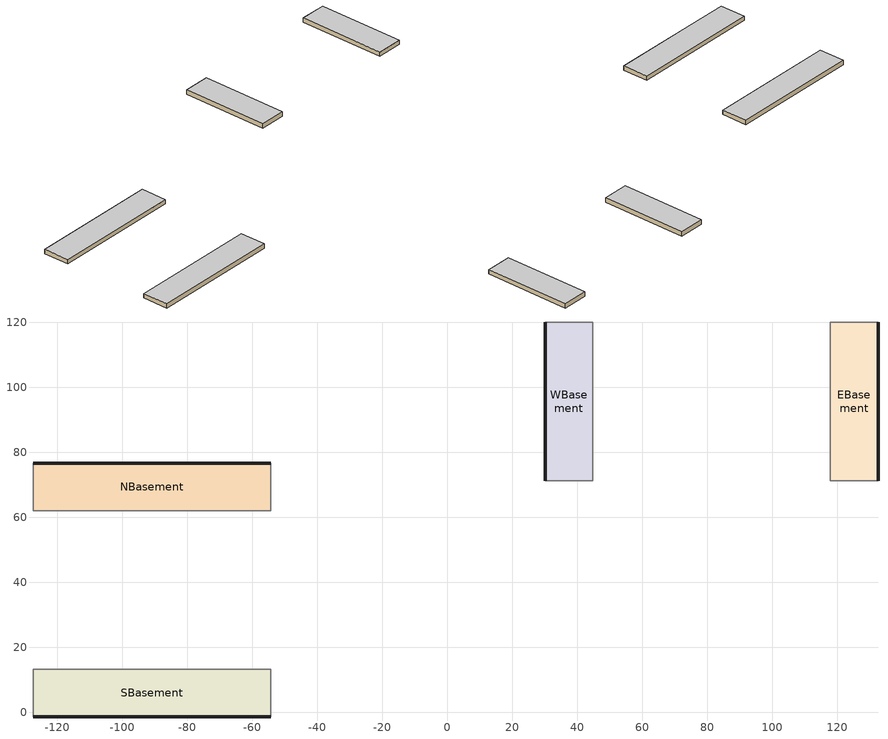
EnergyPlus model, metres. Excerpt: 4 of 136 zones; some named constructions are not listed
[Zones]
SBasement
 floor othersidecoefficients (ext-slab): -54.31,13.27 -54.31,-1.36 -127.46,-1.36 -127.46,13.27 z-2.44
 wall adiabatic (int_wall): -54.31,-1.36 -54.31,13.27 -127.46,13.27 -127.46,-1.36 z-2.44:0
 wall othersidecoefficients (Underground Wall Non-res): -127.46,-1.36 -54.31,-1.36 z-2.44:0
 ceiling adiabatic (INT-FLOOR-UNDERSIDE): -127.46,13.27 -127.46,-1.36 -54.31,-1.36 -54.31,13.27 z0
NBasement
 floor othersidecoefficients (ext-slab): -54.31,76.67 -54.31,62.04 -127.46,62.04 -127.46,76.67 z-2.44
 wall adiabatic (int_wall): -127.46,76.67 -127.46,62.04 -54.31,62.04 -54.31,76.67 z-2.44:0
 wall othersidecoefficients (Underground Wall Non-res): -54.31,76.67 -127.46,76.67 z-2.44:0
 ceiling adiabatic (INT-FLOOR-UNDERSIDE): -127.46,76.67 -127.46,62.04 -54.31,62.04 -54.31,76.67 z0
WBasement
 floor othersidecoefficients (ext-slab): 44.77,120 44.77,71.23 30.14,71.23 30.14,120 z-2.44
 wall adiabatic (int_wall): 30.14,71.23 44.77,71.23 44.77,120 30.14,120 z-2.44:0
 wall othersidecoefficients (Underground Wall Non-res): 30.14,120 30.14,71.23 z-2.44:0
 ceiling adiabatic (INT-FLOOR-UNDERSIDE): 30.14,120 30.14,71.23 44.77,71.23 44.77,120 z0
EBasement
 floor othersidecoefficients (ext-slab): 132.56,120 132.56,71.23 117.93,71.23 117.93,120 z-2.44
 wall adiabatic (int_wall): 132.56,120 117.93,120 117.93,71.23 132.56,71.23 z-2.44:0
 wall othersidecoefficients (Underground Wall Non-res): 132.56,71.23 132.56,120 z-2.44:0
 ceiling adiabatic (INT-FLOOR-UNDERSIDE): 117.93,120 117.93,71.23 132.56,71.23 132.56,120 z0
